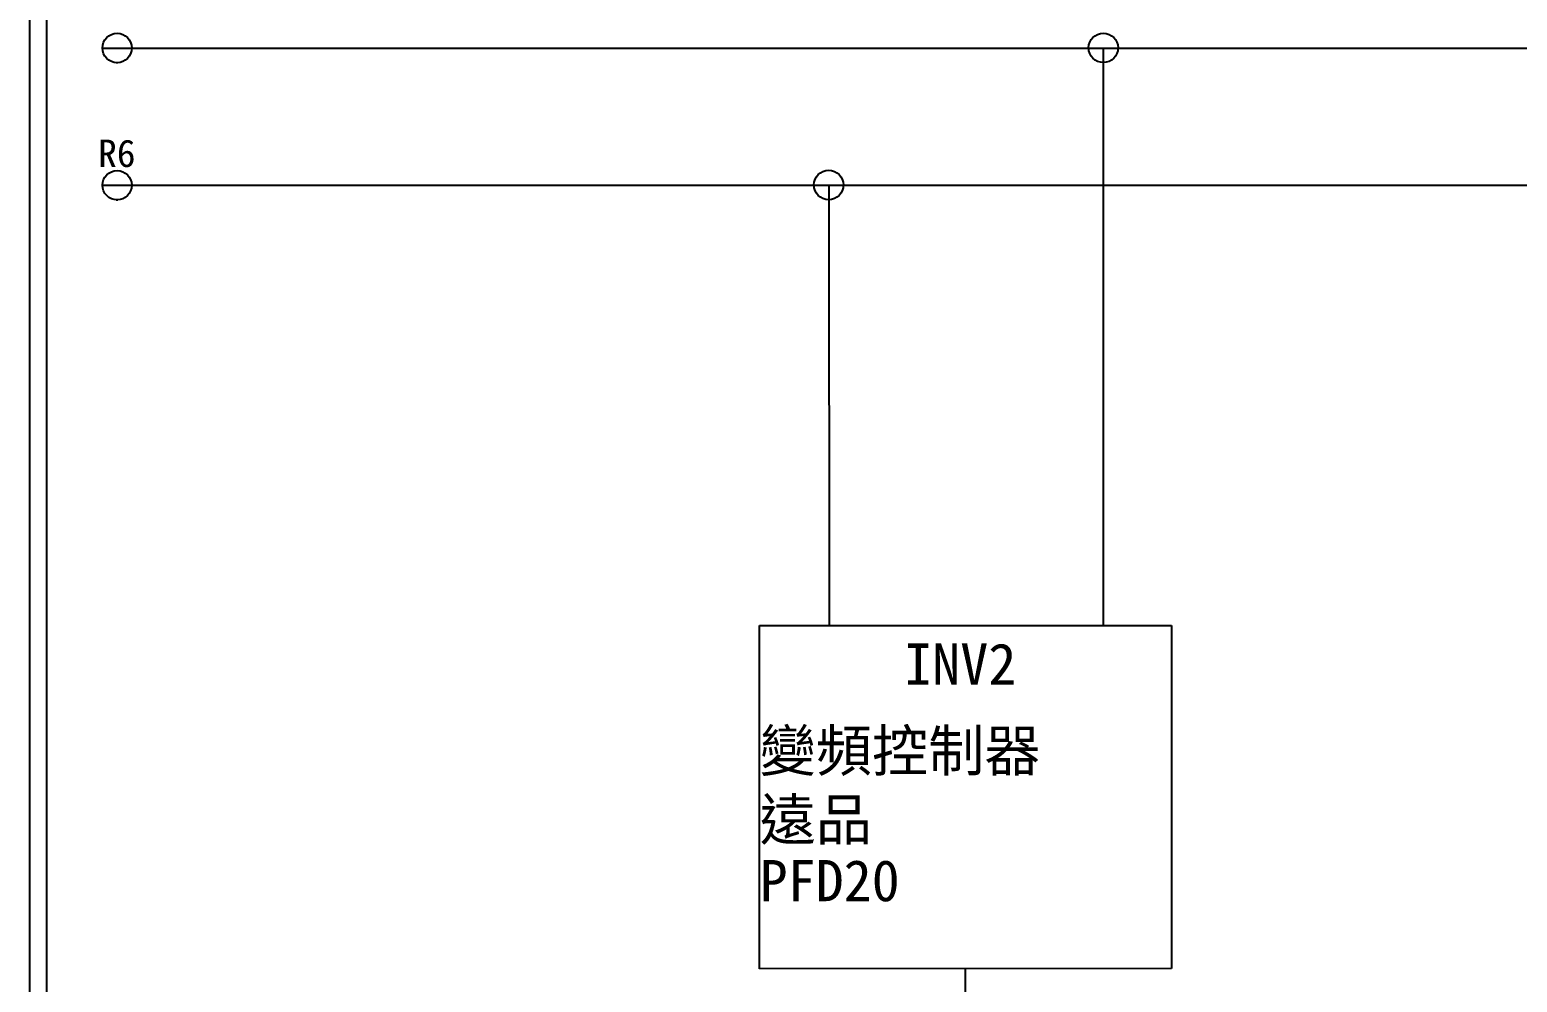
# Model space of a CAD drawing. Extents: x 10 to 297, y 3 to 207.
# Drawn here: x 10 to 118.3, y 59.9 to 129.3 of the extents above; entities that cross this region are included whole.
import ezdxf

# ---------------------------------------------------------------- set-up
doc = ezdxf.new("R2010")
doc.units = 0
doc.layers.get('0').update_dxf_attribs({"linetype": 'CONTINUOUS'})
doc.layers.add('圖框層', color=7, linetype='CONTINUOUS')
doc.layers.add('標尺寸層', color=3, linetype='CONTINUOUS')
doc.styles.add('STSL', font='kaiu.ttf')

msp = doc.modelspace()

# ---------------------------------------------------------------- linework, layer by layer
at = {"color": 7}
msp.add_line((68.18, 117.97), (68.21, 85.88), dxfattribs=at)
for centre in [(16.36, 127.96), (88.18, 127.97), (16.36, 117.96), (68.18, 117.98)]:
    msp.add_circle(centre, 1.07, dxfattribs=at)
at = {"layer": '圖框層', "color": 7}
for p, q in [((10, 3), (10, 206.97)), ((11.25, 4.25), (11.25, 205.72))]:
    msp.add_line(p, q, dxfattribs=at)
at = {"layer": '標尺寸層', "color": 7}
for p, q in [((15.29, 127.96), (217.6, 127.96)), ((88.18, 127.97), (88.18, 85.89)), ((16.35, 126.89), (16.35, 126.82)), ((88.18, 126.9), (88.18, 126.84)), ((15.29, 117.96), (197.6, 117.96)), ((16.35, 116.89), (16.35, 116.82)), ((68.18, 116.91), (68.18, 116.84)), ((63.15, 85.88), (88.15, 85.89)), ((63.15, 60.88), (63.15, 85.88)), ((88.15, 85.89), (93.15, 85.89)), ((93.15, 85.89), (93.15, 60.89)), ((93.15, 60.89), (63.15, 60.88)), ((78.15, 44.05), (78.15, 60.88))]:
    msp.add_line(p, q, dxfattribs=at)

# ---------------------------------------------------------------- texts
at = {"layer": '圖框層', "color": 7, "style": 'STSL'}
for s, height, p in [('R6', 2, (14.98, 119.29)), ('INV2', 3, (73.68, 81.58)), ('變頻控制器', 3, (63.15, 75.27)), ('遠品', 3, (63.15, 70.24)), ('PFD20', 3, (63.15, 65.8))]:
    msp.add_text(s, height=height, dxfattribs=at).set_placement(p)

doc.saveas('drawing.dxf')
